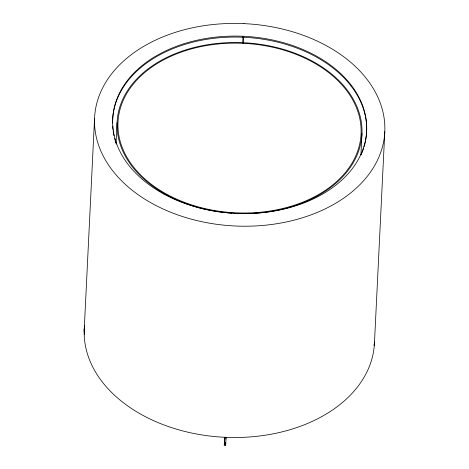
<?xml version="1.0" encoding="UTF-8"?>
<svg xmlns="http://www.w3.org/2000/svg" width="469" height="469" viewBox="0 0 469 469"><rect width="100%" height="100%" fill="white"/><g stroke="black" fill="none" stroke-linecap="round" stroke-linejoin="round"><path stroke-width="0.7" d="M225.712 442.431L225.63 445.538L226.099 437.348L224.739 437.284L224.27 445.48L224.522 437.817M225.835 439.125L225.882 437.876M84.227 329.59L94.556 118.428M116.072 143.133L117.074 122.679M242.678 43.066L243.001 36.494M243.429 43.101L243.751 36.529M360.942 154.647L361.98 133.46M384.797 131.607L374.461 342.898A145.273 101.275 2.8 0 1 222.025 437.137A145.273 101.275 2.8 0 1 84.526 325.398M225.22 212.633A122.573 85.452 2.8 0 1 139.698 76.007A122.573 85.452 2.8 0 1 349.745 93.53A122.573 85.452 2.8 0 1 233.456 213.319M232.079 213.231A122.573 85.452 2.8 0 1 227.272 212.838M365.679 139.997A127.111 88.618 2.8 0 1 364.079 146.738M363.663 148.093A127.111 88.618 2.8 0 1 361.077 154.87M116.353 144.094A127.111 88.618 2.8 0 1 114.653 138.513M113.996 135.729A127.111 88.618 2.8 0 1 113.164 130.927M112.994 129.555A127.111 88.618 2.8 0 1 112.695 126.003M112.607 123.101A127.111 88.618 2.8 0 1 246.712 37.438A127.111 88.618 2.8 0 1 365.802 139.316M84.625 334.368A27.237 19.528 2.2 0 1 84.203 330.199L84.244 329.25A27.237 19.528 2.2 0 0 84.66 333.424M374.045 345.741A27.237 19.528 2.2 0 0 374.461 342.98L374.497 342.03A27.237 19.528 2.2 0 1 374.086 344.791M243.997 23.632L243.616 23.614A145.273 101.275 2.8 0 0 111.909 169.725A145.273 101.275 2.8 0 0 363.135 181.251A145.273 101.275 2.8 0 0 244.378 23.649L243.997 23.632M166.847 194.289A121.664 84.819 2.8 0 0 360.286 141.017A121.664 84.819 2.8 0 0 191.446 48.911A121.664 84.819 2.8 0 0 166.847 194.289M163.751 194.002A127.111 88.618 2.8 0 0 365.849 138.343A127.111 88.618 2.8 0 0 189.453 42.11A127.111 88.618 2.8 0 0 163.751 194.002"/></g></svg>
